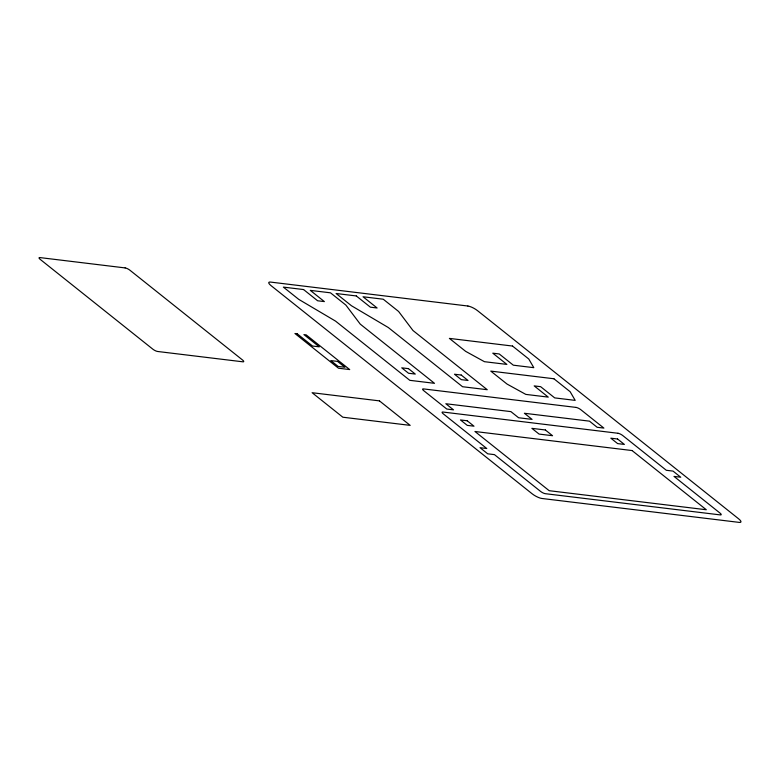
<?xml version="1.0" encoding="UTF-8"?>
<svg xmlns="http://www.w3.org/2000/svg" width="780" height="780" viewBox="0 0 780 780"><rect width="100%" height="100%" fill="white"/><g stroke="black" fill="none" stroke-linecap="round" stroke-linejoin="round"><path stroke-width="1.17" d="M467.893 306.023L270.387 282.067A7.703 2.018 28.9 0 0 271.021 285.607L532.194 493.828A7.703 2.018 28.9 0 0 541.808 498.459L739.313 522.405A7.703 2.018 28.9 0 0 738.679 518.866L477.506 310.645A7.703 2.018 28.9 0 0 467.893 306.023M125.132 267.92L39.838 257.575A3.851 1.014 28.9 0 0 40.16 259.34L152.822 349.167A3.851 1.014 28.9 0 0 157.628 351.478L242.921 361.822A3.851 1.014 28.9 0 0 242.599 360.048L129.938 270.231A3.851 1.014 28.9 0 0 125.132 267.92M303.566 289.555L283.364 287.108L298.73 299.354L335.556 321.126L409.812 380.328L434.499 383.321L360.243 324.119L345.862 305.068L330.496 292.822L310.294 290.375L324.373 301.597L317.635 300.778L303.566 289.555M356.304 295.952L336.102 293.504L351.468 305.75L388.294 327.522L462.55 386.724L487.247 389.717L412.981 330.515L398.599 311.464L383.243 299.218L363.041 296.77L377.11 307.993L370.383 307.174L356.304 295.952M512.518 346.047L449.387 338.393L465.631 351.341L484.429 361.686L506.873 364.406L492.784 353.174L499.239 353.964L513.328 365.186L533.803 367.673L528.762 358.995L512.518 346.047M297.19 333.781L294.947 333.518L338.481 368.219L349.703 369.574L306.169 334.873L303.927 334.601L319.293 346.846L312.556 346.037L297.19 333.781M553.907 378.758L490.776 371.104L507.019 384.052L525.817 394.397L548.262 397.118L534.183 385.895L540.628 386.675L554.716 397.898L575.192 400.384L570.151 391.716L553.907 378.758M408.476 368.648L401.739 367.828L408.544 373.25L415.282 374.069L408.476 368.648M461.224 375.043L454.486 374.224L461.292 379.645L468.019 380.465L461.224 375.043M337.535 361.394L330.798 360.575L338.159 366.444L344.897 367.263L337.535 361.394M576.04 407.413L423.423 388.898A3.851 1.014 28.9 0 0 423.735 390.673L446.784 409.042L453.511 409.861L445.828 403.738L510.919 411.625L518.602 417.748L532.067 419.386L524.384 413.264L589.475 421.151L597.158 427.284L603.886 428.093L580.846 409.724A3.851 1.014 28.9 0 0 576.04 407.413M379.45 400.881L312.117 392.71L342.839 417.212L410.173 425.373L379.45 400.881M617.984 433.27L442.923 412.035A3.851 1.014 28.9 0 0 443.235 413.81L486.769 448.51L480.031 447.691L487.715 453.814L494.452 454.633L540.54 491.38A3.851 1.014 28.9 0 0 545.347 493.691L720.408 514.917A3.851 1.014 28.9 0 0 720.096 513.152L674.008 476.404L680.735 477.223L673.052 471.101L666.325 470.281L622.791 435.581A3.851 1.014 28.9 0 0 617.984 433.27M545.347 429.975L531.882 428.347L539.087 434.08L552.552 435.718L545.347 429.975M467.2 420.771L460.463 419.952L467.269 425.373L473.996 426.192L467.2 420.771M617.575 439.003L610.837 438.185L617.643 443.606L624.37 444.424L617.575 439.003M632.053 450.548L474.942 431.496L549.198 490.698L706.309 509.75L632.053 450.548"/></g></svg>
